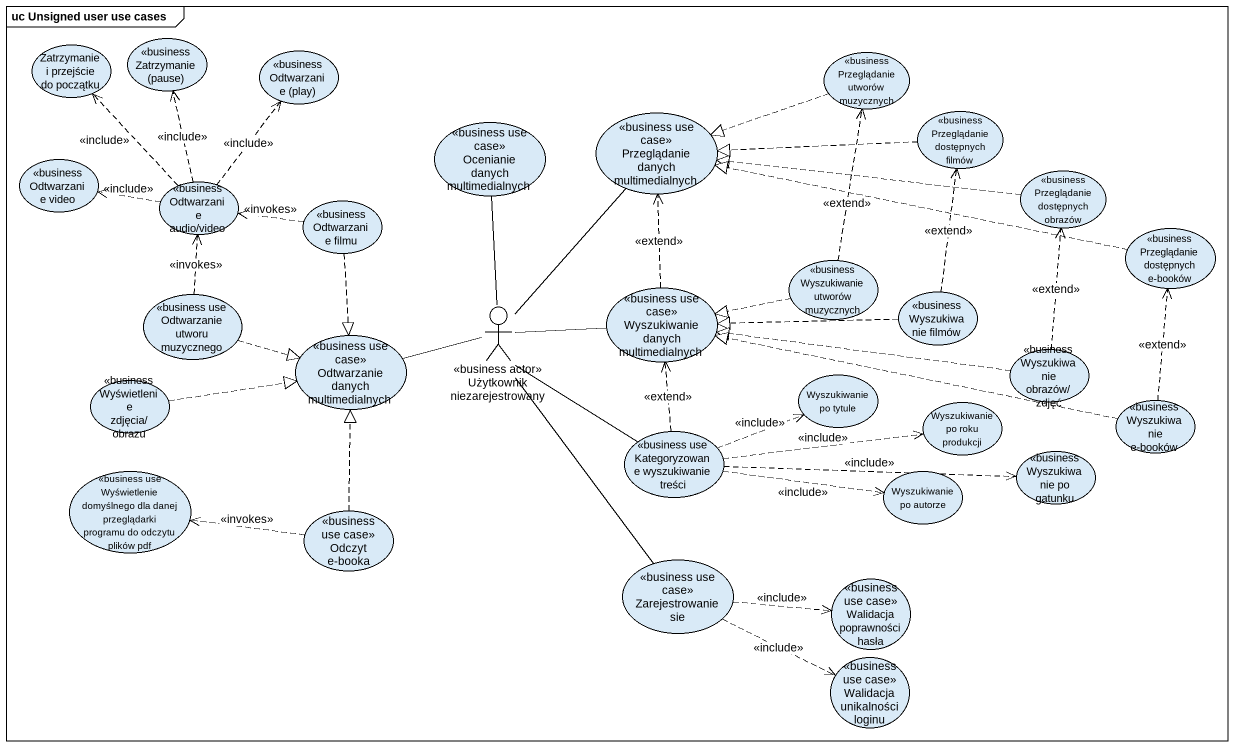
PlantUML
@startuml
mainframe uc Unsigned user use cases
usecase "Zatrzymanie i przejście do początku" as Zatrzymanie_i_przejście_do
usecase "Zatrzymanie (pause)" as Zatrzymanie_pause <<business use case>>
usecase "Odtwarzanie (play)" as Odtwarzanie_play <<business use case>>
usecase "Przeglądanie utworów muzycznych" as Przeglądanie_utworów <<business use case>>
usecase "Ocenianie danych multimedialnych" as Ocenianie_danych <<business use case>>
usecase "Przeglądanie danych multimedialnych" as Przeglądanie_danych <<business use case>>
usecase "Przeglądanie dostępnych filmów" as Przeglądanie_dostępnych <<business use case>>
usecase "Odtwarzanie video" as Odtwarzanie_video <<business use case>>
usecase "Odtwarzanie audio/video" as Odtwarzanie_audio_video <<business use case>>
usecase "Odtwarzanie filmu" as Odtwarzanie_filmu <<business use case>>
usecase "Przeglądanie dostępnych obrazów" as Przeglądanie_dostępnych_2 <<business use case>>
usecase "Przeglądanie dostępnych e-booków" as Przeglądanie_dostępnych_e <<business use case>>
usecase "Odtwarzanie utworu muzycznego" as Odtwarzanie_utworu <<business use case>>
usecase "Wyszukiwanie danych multimedialnych" as Wyszukiwanie_danych <<business use case>>
usecase "Wyszukiwanie utworów muzycznych" as Wyszukiwanie_utworów <<business use case>>
usecase "Wyszukiwanie filmów" as Wyszukiwanie_filmów <<business use case>>
usecase "Odtwarzanie danych multimedialnych" as Odtwarzanie_danych <<business use case>>
actor "Użytkownik niezarejestrowany" as Użytkownik_niezarejestrowany <<business actor>>
usecase "Wyświetlenie zdjęcia/obrazu" as Wyświetlenie_zdjęcia_obrazu <<business use case>>
usecase "Wyszukiwanie po tytule" as Wyszukiwanie_po_tytule
usecase "Wyszukiwanie obrazów/zdjęć" as Wyszukiwanie_obrazów_zdjęć <<business use case>>
usecase "Kategoryzowane wyszukiwanie treści" as Kategoryzowane_wyszukiwanie <<business use case>>
usecase "Wyszukiwanie po roku produkcji" as Wyszukiwanie_po_roku
usecase "Wyszukiwanie e-booków" as Wyszukiwanie_e_booków <<business use case>>
usecase "Wyświetlenie domyślnego dla danej przeglądarki programu do odczytu plików pdf" as Wyświetlenie_domyślnego_dla <<business use case>>
usecase "Wyszukiwanie po autorze" as Wyszukiwanie_po_autorze
usecase "Wyszukiwanie po gatunku" as Wyszukiwanie_po_gatunku <<business use case>>
usecase "Odczyt e-booka" as Odczyt_e_booka <<business use case>>
usecase "Zarejestrowanie sie" as Zarejestrowanie_sie <<business use case>>
usecase "Walidacja poprawności hasła" as Walidacja_poprawności_hasła <<business use case>>
usecase "Walidacja unikalności loginu" as Walidacja_unikalności_loginu <<business use case>>
Przeglądanie_utworów .left.|> Przeglądanie_danych
Przeglądanie_dostępnych .left.|> Przeglądanie_danych
Odtwarzanie_audio_video .up.> Zatrzymanie_i_przejście_do : <<include>>
Odtwarzanie_audio_video .up.> Zatrzymanie_pause : <<include>>
Odtwarzanie_audio_video .up.> Odtwarzanie_play : <<include>>
Odtwarzanie_audio_video .left.> Odtwarzanie_video : <<include>>
Odtwarzanie_filmu .left.> Odtwarzanie_audio_video : <<invokes>>
Odtwarzanie_filmu ..|> Odtwarzanie_danych
Przeglądanie_dostępnych_2 .left.|> Przeglądanie_danych
Przeglądanie_dostępnych_e .left.|> Przeglądanie_danych
Odtwarzanie_utworu .up.> Odtwarzanie_audio_video : <<invokes>>
Odtwarzanie_utworu .right.|> Odtwarzanie_danych
Wyszukiwanie_danych .up.> Przeglądanie_danych : <<extend>>
Wyszukiwanie_utworów .up.> Przeglądanie_utworów : <<extend>>
Wyszukiwanie_utworów .left.|> Wyszukiwanie_danych
Wyszukiwanie_filmów .up.> Przeglądanie_dostępnych : <<extend>>
Wyszukiwanie_filmów .left.|> Wyszukiwanie_danych
Użytkownik_niezarejestrowany -up- Ocenianie_danych
Użytkownik_niezarejestrowany -up- Przeglądanie_danych
Użytkownik_niezarejestrowany -right- Wyszukiwanie_danych
Użytkownik_niezarejestrowany -left- Odtwarzanie_danych
Użytkownik_niezarejestrowany -- Kategoryzowane_wyszukiwanie
Użytkownik_niezarejestrowany -- Zarejestrowanie_sie
Wyświetlenie_zdjęcia_obrazu .right.|> Odtwarzanie_danych
Wyszukiwanie_obrazów_zdjęć .up.> Przeglądanie_dostępnych_2 : <<extend>>
Wyszukiwanie_obrazów_zdjęć .left.|> Wyszukiwanie_danych
Kategoryzowane_wyszukiwanie .up.> Wyszukiwanie_danych : <<extend>>
Kategoryzowane_wyszukiwanie .right.> Wyszukiwanie_po_tytule : <<include>>
Kategoryzowane_wyszukiwanie .right.> Wyszukiwanie_po_roku : <<include>>
Kategoryzowane_wyszukiwanie .right.> Wyszukiwanie_po_autorze : <<include>>
Kategoryzowane_wyszukiwanie .right.> Wyszukiwanie_po_gatunku : <<include>>
Wyszukiwanie_e_booków .up.> Przeglądanie_dostępnych_e : <<extend>>
Wyszukiwanie_e_booków .left.|> Wyszukiwanie_danych
Odczyt_e_booka .up.|> Odtwarzanie_danych
Odczyt_e_booka .left.> Wyświetlenie_domyślnego_dla : <<invokes>>
Zarejestrowanie_sie .right.> Walidacja_poprawności_hasła : <<include>>
Zarejestrowanie_sie .right.> Walidacja_unikalności_loginu : <<include>>
@enduml
